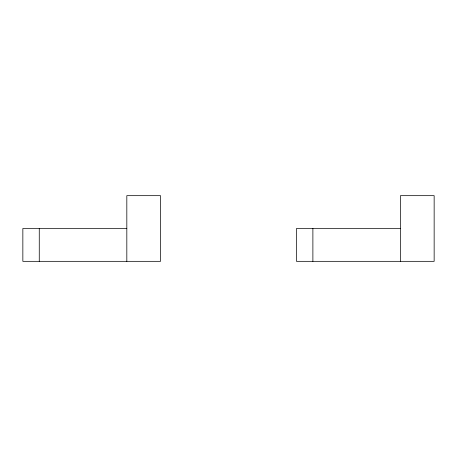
<?xml version="1.0" encoding="UTF-8"?>
<svg xmlns="http://www.w3.org/2000/svg" width="457" height="457" viewBox="0 0 457 457"><rect width="100%" height="100%" fill="white"/><g stroke="black" fill="none" stroke-linecap="round" stroke-linejoin="round"><path stroke-width="0.69" d="M126.823 228.5L22.85 228.5L22.85 261.335L160.533 261.335L160.533 195.665L126.823 195.665L126.823 261.335M400.441 228.5L296.467 228.5L296.467 261.335L434.15 261.335L434.15 195.665L400.441 195.665L400.441 261.335M312.885 228.5L312.885 261.335M39.268 228.5L39.268 261.335"/></g></svg>
